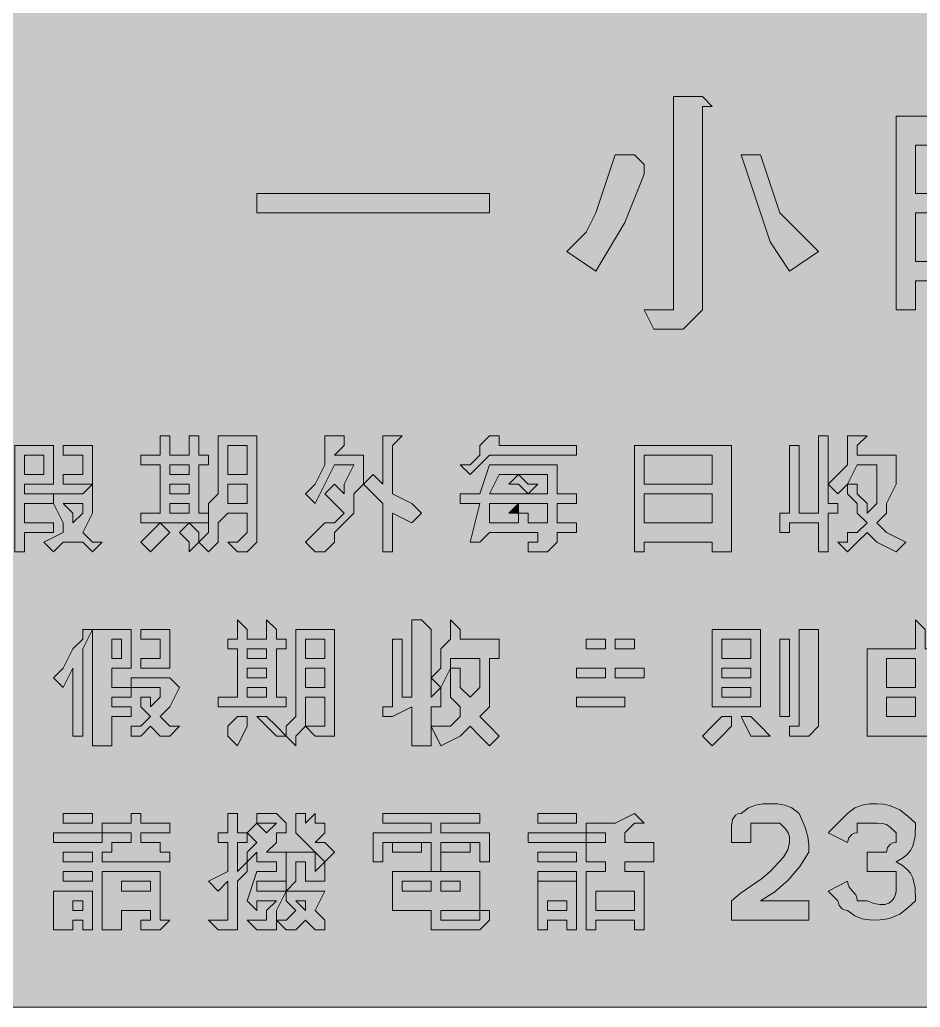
# Model space of a CAD drawing. Header units: metres. Extents: x 10 to 558, y 11 to 258.
# Drawn here: x 142.3 to 253.9, y 11 to 133.4 of the extents above; entities that cross this region are included whole.
import ezdxf

# ---------------------------------------------------------------- set-up
doc = ezdxf.new("R2010")
doc.units = ezdxf.units.M
doc.layers.add('FILL_FIREBRICK_C36B00', color=7, linetype='Continuous', true_color=0xc36b00)
doc.layers.add('FILL_WHITE_FFFFFF', color=7, linetype='Continuous', true_color=0xffffff)

msp = doc.modelspace()

# ---------------------------------------------------------------- hatches: boundary and pattern name
at = {"layer": 'FILL_FIREBRICK_C36B00', "true_color": 0xc36b00}
h = msp.add_hatch(color=7, dxfattribs=at)
h.dxf.hatch_style = 1
h.paths.add_polyline_path([(552.54, 258.22), (553.8, 258.09), (554.83, 257.73), (555.75, 257.04), (557.14, 255.43), (557.56, 254.72), (557.85, 254.04), (558.11, 252.65), (558.15, 251.04), (558.15, 18.24), (558.15, 14.64), (557.75, 14.59), (557.44, 14.43), (556.95, 13.89), (556.46, 13.12), (555.75, 12.24), (554.83, 11.55), (553.8, 11.19), (552.54, 11.06), (550.95, 11.04), (16.95, 11.04), (13.35, 11.04), (12.6, 11.64), (11.83, 12.05), (10.95, 12.24), (10.26, 13.85), (9.9, 15.24), (9.77, 16.63), (9.75, 18.24), (9.75, 251.04), (9.75, 254.64), (10.35, 255.39), (10.76, 256.16), (10.95, 257.04), (11.83, 257.23), (12.6, 257.64), (13.35, 258.24), (16.95, 258.24), (550.95, 258.24), (552.54, 258.22)])
at = {"layer": 'FILL_WHITE_FFFFFF', "true_color": 0xffffff}
h = msp.add_hatch(color=7, dxfattribs=at)
h.dxf.hatch_style = 1
h.paths.add_polyline_path([(226.95, 123.84), (228.15, 122.64), (226.95, 122.64), (226.95, 98.64), (226.95, 97.44), (225.75, 96.24), (224.55, 95.04), (223.35, 95.04), (220.95, 95.04), (219.75, 97.44), (222.15, 97.44), (223.35, 97.44), (223.35, 98.64), (223.35, 99.84), (223.35, 123.84), (225.75, 123.84), (226.95, 123.84)])
h = msp.add_hatch(color=7, dxfattribs=at)
h.dxf.hatch_style = 1
h.paths.add_polyline_path([(256.95, 98.64), (256.95, 101.04), (253.35, 101.04), (253.35, 97.44), (250.95, 97.44), (250.95, 98.64), (250.95, 121.44), (259.35, 121.44), (259.35, 98.64), (256.95, 98.64)])
h.paths.add_polyline_path([(253.35, 117.84), (253.35, 111.84), (256.95, 111.84), (256.95, 117.84), (253.35, 117.84)], flags=16)
h.paths.add_polyline_path([(256.95, 109.44), (253.35, 109.44), (253.35, 103.44), (256.95, 103.44), (256.95, 109.44)], flags=16)
h = msp.add_hatch(color=7, dxfattribs=at)
h.dxf.hatch_style = 1
h.paths.add_polyline_path([(212.55, 107.04), (213.75, 109.44), (214.95, 113.04), (216.15, 116.64), (218.55, 116.64), (219.75, 115.44), (219.75, 114.24), (217.35, 108.24), (213.75, 102.24), (210.15, 104.64), (212.55, 107.04)])
h = msp.add_hatch(color=7, dxfattribs=at)
h.dxf.hatch_style = 1
h.paths.add_polyline_path([(235.35, 105.84), (234.15, 109.44), (232.95, 113.04), (231.75, 116.64), (234.15, 116.64), (235.35, 113.04), (236.55, 109.44), (238.95, 107.04), (241.35, 104.64), (237.75, 102.24), (235.35, 105.84)])
h = msp.add_hatch(color=7, dxfattribs=at)
h.dxf.hatch_style = 1
h.paths.add_polyline_path([(200.55, 111.84), (200.55, 109.44), (171.75, 109.44), (171.75, 111.84), (200.55, 111.84)])
h = msp.add_hatch(color=7, dxfattribs=at)
h.dxf.hatch_style = 1
h.paths.add_polyline_path([(160.95, 80.64), (160.95, 79.44), (163.35, 79.44), (163.35, 81.84), (164.55, 81.84), (164.55, 80.64), (164.55, 79.44), (165.75, 79.44), (165.75, 78.24), (164.55, 78.24), (164.55, 72.24), (165.75, 72.24), (165.75, 71.04), (157.35, 71.04), (157.35, 72.24), (159.75, 72.24), (159.75, 78.24), (157.35, 78.24), (157.35, 79.44), (159.75, 79.44), (159.75, 81.84), (160.95, 81.84), (160.95, 80.64)])
h.paths.add_polyline_path([(160.95, 74.64), (163.35, 74.64), (163.35, 75.84), (160.95, 75.84), (160.95, 74.64)], flags=16)
h.paths.add_polyline_path([(160.95, 73.44), (160.95, 72.24), (163.35, 72.24), (163.35, 73.44), (160.95, 73.44)], flags=16)
h.paths.add_polyline_path([(163.35, 78.24), (160.95, 78.24), (160.95, 77.04), (163.35, 77.04), (163.35, 78.24)], flags=16)
h = msp.add_hatch(color=7, dxfattribs=at)
h.dxf.hatch_style = 1
h.paths.add_polyline_path([(171.75, 68.64), (170.55, 67.44), (169.35, 67.44), (168.15, 68.64), (169.35, 68.64), (170.55, 69.84), (170.55, 72.24), (168.15, 72.24), (166.95, 71.04), (166.95, 69.84), (166.95, 68.64), (165.75, 67.44), (164.55, 68.64), (165.75, 69.84), (165.75, 71.04), (165.75, 73.44), (166.95, 74.64), (166.95, 81.84), (171.75, 81.84), (171.75, 69.84), (171.75, 68.64)])
h.paths.add_polyline_path([(168.15, 75.84), (168.15, 73.44), (170.55, 73.44), (170.55, 75.84), (168.15, 75.84)], flags=16)
h.paths.add_polyline_path([(170.55, 80.64), (168.15, 80.64), (168.15, 77.04), (170.55, 77.04), (170.55, 80.64)], flags=16)
h = msp.add_hatch(color=7, dxfattribs=at)
h.dxf.hatch_style = 1
h.paths.add_polyline_path([(182.55, 81.84), (182.55, 80.64), (181.35, 79.44), (183.75, 79.44), (184.95, 79.44), (184.95, 78.24), (184.95, 75.84), (183.75, 74.64), (183.75, 72.24), (182.55, 71.04), (181.35, 69.84), (181.35, 68.64), (180.15, 67.44), (178.95, 67.44), (177.75, 68.64), (178.95, 69.84), (180.15, 71.04), (181.35, 71.04), (182.55, 72.24), (181.35, 73.44), (180.15, 74.64), (181.35, 75.84), (182.55, 74.64), (182.55, 75.84), (183.75, 78.24), (181.35, 78.24), (180.15, 75.84), (178.95, 73.44), (177.75, 74.64), (178.95, 75.84), (180.15, 78.24), (180.15, 79.44), (180.15, 81.84), (181.35, 81.84), (182.55, 81.84)])
h = msp.add_hatch(color=7, dxfattribs=at)
h.dxf.hatch_style = 1
h.paths.add_polyline_path([(189.75, 81.84), (188.55, 80.64), (188.55, 74.64), (190.95, 73.44), (192.15, 72.24), (190.95, 71.04), (188.55, 72.24), (188.55, 67.44), (187.35, 67.44), (187.35, 73.44), (186.15, 74.64), (184.95, 75.84), (186.15, 77.04), (187.35, 75.84), (187.35, 81.84), (188.55, 81.84), (189.75, 81.84)])
h = msp.add_hatch(color=7, dxfattribs=at)
h.dxf.hatch_style = 1
h.paths.add_polyline_path([(198.15, 78.24), (199.35, 79.44), (199.35, 80.64), (200.55, 81.84), (201.75, 81.84), (201.75, 80.64), (211.35, 80.64), (211.35, 79.44), (200.55, 79.44), (198.15, 77.04), (196.95, 78.24), (198.15, 78.24)])
h = msp.add_hatch(color=7, dxfattribs=at)
h.dxf.hatch_style = 1
h.paths.add_polyline_path([(241.35, 72.24), (241.35, 81.84), (242.55, 81.84), (242.55, 73.44), (243.75, 73.44), (243.75, 72.24), (242.55, 72.24), (242.55, 67.44), (241.35, 67.44), (241.35, 71.04), (237.75, 71.04), (237.75, 69.84), (236.55, 69.84), (236.55, 71.04), (236.55, 72.24), (237.75, 72.24), (237.75, 80.64), (238.95, 80.64), (238.95, 79.44), (238.95, 72.24), (241.35, 72.24)])
h = msp.add_hatch(color=7, dxfattribs=at)
h.dxf.hatch_style = 1
h.paths.add_polyline_path([(242.55, 75.84), (243.75, 77.04), (244.95, 78.24), (244.95, 79.44), (244.95, 81.84), (246.15, 81.84), (247.35, 81.84), (246.15, 80.64), (246.15, 79.44), (250.95, 79.44), (250.95, 78.24), (250.95, 75.84), (249.75, 73.44), (249.75, 72.24), (248.55, 71.04), (249.75, 69.84), (252.15, 68.64), (250.95, 67.44), (248.55, 68.64), (247.35, 69.84), (246.15, 68.64), (244.95, 67.44), (243.75, 68.64), (244.95, 68.64), (244.95, 69.84), (246.15, 69.84), (247.35, 71.04), (246.15, 72.24), (246.15, 73.44), (244.95, 74.64), (244.95, 75.84), (243.75, 74.64), (242.55, 75.84)])
h.paths.add_polyline_path([(246.15, 75.84), (246.15, 74.64), (247.35, 73.44), (247.35, 72.24), (248.55, 73.44), (248.55, 74.64), (248.55, 75.84), (248.55, 78.24), (246.15, 78.24), (244.95, 75.84), (246.15, 75.84)], flags=16)
h = msp.add_hatch(color=7, dxfattribs=at)
h.dxf.hatch_style = 1
h.paths.add_polyline_path([(146.55, 75.84), (142.95, 75.84), (142.95, 74.64), (146.55, 74.64), (146.55, 73.44), (142.95, 73.44), (142.95, 71.04), (146.55, 71.04), (146.55, 69.84), (142.95, 69.84), (142.95, 67.44), (141.75, 67.44), (141.75, 80.64), (146.55, 80.64), (146.55, 75.84)])
h.paths.add_polyline_path([(145.35, 79.44), (142.95, 79.44), (142.95, 77.04), (145.35, 77.04), (145.35, 79.44)], flags=16)
h = msp.add_hatch(color=7, dxfattribs=at)
h.dxf.hatch_style = 1
h.paths.add_polyline_path([(151.35, 80.64), (151.35, 75.84), (147.75, 75.84), (147.75, 77.04), (150.15, 77.04), (150.15, 79.44), (147.75, 79.44), (147.75, 80.64), (151.35, 80.64)])
h = msp.add_hatch(color=7, dxfattribs=at)
h.dxf.hatch_style = 1
h.paths.add_polyline_path([(230.55, 67.44), (228.15, 67.44), (228.15, 68.64), (219.75, 68.64), (219.75, 67.44), (218.55, 67.44), (218.55, 80.64), (230.55, 80.64), (230.55, 67.44)])
h.paths.add_polyline_path([(219.75, 74.64), (219.75, 71.04), (228.15, 71.04), (228.15, 74.64), (219.75, 74.64)], flags=16)
h.paths.add_polyline_path([(228.15, 79.44), (219.75, 79.44), (219.75, 75.84), (228.15, 75.84), (228.15, 79.44)], flags=16)
h = msp.add_hatch(color=7, dxfattribs=at)
h.dxf.hatch_style = 1
h.paths.add_polyline_path([(196.95, 74.64), (199.35, 74.64), (200.55, 78.24), (208.95, 78.24), (208.95, 74.64), (211.35, 74.64), (211.35, 73.44), (208.95, 73.44), (208.95, 71.04), (211.35, 71.04), (211.35, 69.84), (208.95, 69.84), (208.95, 68.64), (207.75, 67.44), (206.55, 67.44), (205.35, 67.44), (205.35, 68.64), (206.55, 68.64), (206.55, 69.84), (200.55, 69.84), (199.35, 68.64), (198.15, 68.64), (199.35, 73.44), (196.95, 73.44), (196.95, 74.64)])
h.paths.add_polyline_path([(201.75, 77.04), (200.55, 74.64), (205.35, 74.64), (207.75, 74.64), (207.75, 77.04), (204.15, 77.04), (201.75, 77.04)], flags=16)
h.paths.add_polyline_path([(205.35, 71.04), (207.75, 71.04), (207.75, 73.44), (204.15, 73.44), (200.55, 73.44), (200.55, 71.04), (204.15, 71.04), (204.15, 72.24), (205.35, 72.24), (205.35, 71.04)], flags=16)
h = msp.add_hatch(color=7, dxfattribs=at)
h.dxf.hatch_style = 1
h.paths.add_polyline_path([(202.95, 75.84), (204.15, 77.04), (205.35, 75.84), (206.55, 75.84), (205.35, 74.64), (204.15, 75.84), (202.95, 75.84)])
h = msp.add_hatch(color=7, dxfattribs=at)
h.dxf.hatch_style = 1
h.paths.add_polyline_path([(150.15, 74.64), (151.35, 75.84), (151.35, 74.64), (151.35, 72.24), (150.15, 69.84), (151.35, 68.64), (152.55, 68.64), (151.35, 67.44), (150.15, 68.64), (148.95, 68.64), (147.75, 68.64), (146.55, 67.44), (145.35, 68.64), (147.75, 69.84), (147.75, 71.04), (146.55, 73.44), (146.55, 74.64), (150.15, 74.64)])
h.paths.add_polyline_path([(148.95, 71.04), (150.15, 72.24), (150.15, 73.44), (147.75, 73.44), (148.95, 72.24), (148.95, 71.04)], flags=16)
h = msp.add_hatch(color=7, dxfattribs=at)
h.dxf.hatch_style = 1
h.paths.add_polyline_path([(202.95, 72.24), (204.15, 73.44), (204.15, 72.24), (202.95, 72.24)])
h = msp.add_hatch(color=7, dxfattribs=at)
h.dxf.hatch_style = 1
h.paths.add_polyline_path([(158.55, 69.84), (159.75, 71.04), (160.95, 69.84), (159.75, 68.64), (158.55, 67.44), (157.35, 68.64), (158.55, 69.84)])
h = msp.add_hatch(color=7, dxfattribs=at)
h.dxf.hatch_style = 1
h.paths.add_polyline_path([(164.55, 69.84), (164.55, 68.64), (163.35, 67.44), (163.35, 68.64), (162.15, 69.84), (163.35, 71.04), (164.55, 69.84)])
h = msp.add_hatch(color=7, dxfattribs=at)
h.dxf.hatch_style = 1
h.paths.add_polyline_path([(170.55, 56.64), (172.95, 56.64), (172.95, 59.04), (174.15, 57.84), (174.15, 56.64), (175.35, 56.64), (175.35, 55.44), (174.15, 55.44), (174.15, 49.44), (175.35, 49.44), (175.35, 48.24), (166.95, 48.24), (166.95, 49.44), (169.35, 49.44), (169.35, 55.44), (168.15, 55.44), (168.15, 56.64), (169.35, 56.64), (169.35, 59.04), (170.55, 57.84), (170.55, 56.64)])
h.paths.add_polyline_path([(170.55, 51.84), (172.95, 51.84), (172.95, 53.04), (170.55, 53.04), (170.55, 51.84)], flags=16)
h.paths.add_polyline_path([(170.55, 50.64), (170.55, 49.44), (172.95, 49.44), (172.95, 50.64), (170.55, 50.64)], flags=16)
h.paths.add_polyline_path([(172.95, 55.44), (170.55, 55.44), (170.55, 54.24), (172.95, 54.24), (172.95, 55.44)], flags=16)
h = msp.add_hatch(color=7, dxfattribs=at)
h.dxf.hatch_style = 1
h.paths.add_polyline_path([(188.55, 48.24), (188.55, 56.64), (189.75, 56.64), (189.75, 55.44), (189.75, 49.44), (190.95, 49.44), (190.95, 59.04), (192.15, 59.04), (193.35, 57.84), (193.35, 49.44), (194.55, 50.64), (194.55, 48.24), (193.35, 48.24), (193.35, 43.44), (190.95, 43.44), (190.95, 48.24), (188.55, 47.04), (187.35, 47.04), (187.35, 48.24), (188.55, 48.24)])
h = msp.add_hatch(color=7, dxfattribs=at)
h.dxf.hatch_style = 1
h.paths.add_polyline_path([(193.35, 51.84), (194.55, 53.04), (194.55, 55.44), (195.75, 56.64), (195.75, 59.04), (196.95, 57.84), (196.95, 56.64), (201.75, 56.64), (201.75, 54.24), (200.55, 54.24), (200.55, 53.04), (200.55, 50.64), (200.55, 48.24), (199.35, 47.04), (200.55, 45.84), (201.75, 44.64), (200.55, 43.44), (199.35, 44.64), (198.15, 45.84), (196.95, 44.64), (194.55, 43.44), (193.35, 45.84), (194.55, 45.84), (195.75, 45.84), (196.95, 47.04), (196.95, 48.24), (195.75, 49.44), (195.75, 50.64), (195.75, 53.04), (194.55, 50.64), (193.35, 51.84)])
h.paths.add_polyline_path([(196.95, 53.04), (196.95, 51.84), (196.95, 50.64), (198.15, 49.44), (199.35, 50.64), (199.35, 53.04), (199.35, 54.24), (195.75, 54.24), (195.75, 53.04), (196.95, 53.04)], flags=16)
h = msp.add_hatch(color=7, dxfattribs=at)
h.dxf.hatch_style = 1
h.paths.add_polyline_path([(260.55, 55.44), (260.55, 44.64), (258.15, 44.64), (249.75, 44.64), (247.35, 44.64), (247.35, 55.44), (253.35, 55.44), (253.35, 59.04), (254.55, 57.84), (254.55, 55.44), (260.55, 55.44)])
h.paths.add_polyline_path([(253.35, 50.64), (253.35, 54.24), (249.75, 54.24), (249.75, 50.64), (253.35, 50.64)], flags=16)
h.paths.add_polyline_path([(254.55, 50.64), (258.15, 50.64), (258.15, 54.24), (254.55, 54.24), (254.55, 50.64)], flags=16)
h.paths.add_polyline_path([(249.75, 49.44), (249.75, 47.04), (253.35, 47.04), (253.35, 49.44), (249.75, 49.44)], flags=16)
h.paths.add_polyline_path([(258.15, 49.44), (254.55, 49.44), (254.55, 47.04), (258.15, 47.04), (258.15, 49.44)], flags=16)
h = msp.add_hatch(color=7, dxfattribs=at)
h.dxf.hatch_style = 1
h.paths.add_polyline_path([(150.15, 55.44), (150.15, 44.64), (148.95, 44.64), (148.95, 53.04), (147.75, 50.64), (146.55, 51.84), (147.75, 53.04), (148.95, 55.44), (150.15, 56.64), (150.15, 57.84), (151.35, 57.84), (150.15, 55.44)])
h = msp.add_hatch(color=7, dxfattribs=at)
h.dxf.hatch_style = 1
h.paths.add_polyline_path([(156.15, 53.04), (153.75, 53.04), (153.75, 50.64), (156.15, 50.64), (156.15, 49.44), (153.75, 49.44), (153.75, 48.24), (156.15, 48.24), (156.15, 47.04), (153.75, 47.04), (153.75, 43.44), (151.35, 43.44), (151.35, 57.84), (156.15, 57.84), (156.15, 53.04)])
h.paths.add_polyline_path([(154.95, 56.64), (153.75, 56.64), (153.75, 54.24), (154.95, 54.24), (154.95, 56.64)], flags=16)
h = msp.add_hatch(color=7, dxfattribs=at)
h.dxf.hatch_style = 1
h.paths.add_polyline_path([(160.95, 57.84), (160.95, 53.04), (157.35, 53.04), (157.35, 54.24), (159.75, 54.24), (159.75, 56.64), (157.35, 56.64), (157.35, 57.84), (160.95, 57.84)])
h = msp.add_hatch(color=7, dxfattribs=at)
h.dxf.hatch_style = 1
h.paths.add_polyline_path([(175.35, 45.84), (176.55, 47.04), (176.55, 49.44), (176.55, 51.84), (176.55, 57.84), (181.35, 57.84), (181.35, 45.84), (181.35, 44.64), (180.15, 44.64), (178.95, 44.64), (177.75, 45.84), (176.55, 44.64), (176.55, 43.44), (175.35, 44.64), (175.35, 45.84)])
h.paths.add_polyline_path([(178.95, 45.84), (180.15, 45.84), (180.15, 49.44), (177.75, 49.44), (177.75, 48.24), (177.75, 45.84), (178.95, 45.84)], flags=16)
h.paths.add_polyline_path([(177.75, 53.04), (177.75, 50.64), (180.15, 50.64), (180.15, 53.04), (177.75, 53.04)], flags=16)
h.paths.add_polyline_path([(180.15, 56.64), (177.75, 56.64), (177.75, 54.24), (180.15, 54.24), (180.15, 56.64)], flags=16)
h = msp.add_hatch(color=7, dxfattribs=at)
h.dxf.hatch_style = 1
h.paths.add_polyline_path([(228.15, 57.84), (234.15, 57.84), (234.15, 48.24), (228.15, 48.24), (228.15, 57.84)])
h.paths.add_polyline_path([(229.35, 51.84), (232.95, 51.84), (232.95, 53.04), (229.35, 53.04), (229.35, 51.84)], flags=16)
h.paths.add_polyline_path([(229.35, 56.64), (229.35, 54.24), (232.95, 54.24), (232.95, 56.64), (229.35, 56.64)], flags=16)
h.paths.add_polyline_path([(232.95, 50.64), (229.35, 50.64), (229.35, 49.44), (232.95, 49.44), (232.95, 50.64)], flags=16)
h = msp.add_hatch(color=7, dxfattribs=at)
h.dxf.hatch_style = 1
h.paths.add_polyline_path([(240.15, 57.84), (241.35, 57.84), (241.35, 45.84), (240.15, 44.64), (238.95, 44.64), (237.75, 44.64), (237.75, 45.84), (238.95, 45.84), (238.95, 47.04), (238.95, 57.84), (240.15, 57.84)])
h = msp.add_hatch(color=7, dxfattribs=at)
h.dxf.hatch_style = 1
h.paths.add_polyline_path([(214.95, 56.64), (214.95, 55.44), (212.55, 55.44), (212.55, 56.64), (214.95, 56.64)])
h = msp.add_hatch(color=7, dxfattribs=at)
h.dxf.hatch_style = 1
h.paths.add_polyline_path([(218.55, 56.64), (218.55, 55.44), (216.15, 55.44), (216.15, 56.64), (218.55, 56.64)])
h = msp.add_hatch(color=7, dxfattribs=at)
h.dxf.hatch_style = 1
h.paths.add_polyline_path([(237.75, 56.64), (237.75, 47.04), (236.55, 47.04), (236.55, 56.64), (237.75, 56.64)])
h = msp.add_hatch(color=7, dxfattribs=at)
h.dxf.hatch_style = 1
h.paths.add_polyline_path([(211.35, 53.04), (214.95, 53.04), (214.95, 51.84), (211.35, 51.84), (211.35, 53.04)])
h = msp.add_hatch(color=7, dxfattribs=at)
h.dxf.hatch_style = 1
h.paths.add_polyline_path([(219.75, 53.04), (219.75, 51.84), (218.55, 51.84), (216.15, 51.84), (216.15, 53.04), (219.75, 53.04)])
h = msp.add_hatch(color=7, dxfattribs=at)
h.dxf.hatch_style = 1
h.paths.add_polyline_path([(160.95, 51.84), (162.15, 50.64), (160.95, 48.24), (159.75, 47.04), (160.95, 45.84), (162.15, 45.84), (160.95, 44.64), (159.75, 44.64), (158.55, 45.84), (157.35, 44.64), (156.15, 44.64), (156.15, 45.84), (157.35, 45.84), (158.55, 47.04), (157.35, 48.24), (157.35, 49.44), (158.55, 49.44), (158.55, 48.24), (159.75, 49.44), (159.75, 50.64), (156.15, 50.64), (156.15, 51.84), (160.95, 51.84)])
h = msp.add_hatch(color=7, dxfattribs=at)
h.dxf.hatch_style = 1
h.paths.add_polyline_path([(211.35, 49.44), (217.35, 49.44), (217.35, 48.24), (211.35, 48.24), (211.35, 49.44)])
h = msp.add_hatch(color=7, dxfattribs=at)
h.dxf.hatch_style = 1
h.paths.add_polyline_path([(168.15, 45.84), (169.35, 47.04), (170.55, 47.04), (170.55, 45.84), (169.35, 43.44), (168.15, 44.64), (168.15, 45.84)])
h = msp.add_hatch(color=7, dxfattribs=at)
h.dxf.hatch_style = 1
h.paths.add_polyline_path([(174.15, 45.84), (175.35, 44.64), (174.15, 44.64), (172.95, 45.84), (171.75, 47.04), (172.95, 47.04), (174.15, 45.84)])
h = msp.add_hatch(color=7, dxfattribs=at)
h.dxf.hatch_style = 1
h.paths.add_polyline_path([(228.15, 45.84), (229.35, 47.04), (230.55, 47.04), (230.55, 45.84), (229.35, 44.64), (228.15, 43.44), (226.95, 44.64), (228.15, 45.84)])
h = msp.add_hatch(color=7, dxfattribs=at)
h.dxf.hatch_style = 1
h.paths.add_polyline_path([(232.95, 44.64), (231.75, 47.04), (232.95, 47.04), (234.15, 45.84), (235.35, 44.64), (234.15, 44.64), (232.95, 44.64)])
h = msp.add_hatch(color=7, dxfattribs=at)
h.dxf.hatch_style = 1
h.paths.add_polyline_path([(230.55, 31.44), (230.55, 32.64), (230.57, 33.52), (230.7, 34.29), (231.06, 34.83), (231.35, 34.99), (231.75, 35.04), (232.65, 35.73), (233.55, 36.09), (234.45, 36.22), (235.35, 36.24), (236.25, 36.22), (237.15, 36.09), (238.05, 35.73), (238.95, 35.04), (239.64, 33.45), (240, 32.19), (240.13, 31.16), (240.15, 30.24), (239.04, 28.46), (237.6, 26.79), (235.93, 25.35), (234.15, 24.24), (240.15, 24.24), (240.15, 21.84), (230.55, 21.84), (230.55, 24.24), (231.64, 25.14), (232.95, 26.04), (234.26, 26.94), (235.35, 27.84), (237, 29.64), (237.54, 30.54), (237.75, 31.44), (237.73, 32.15), (237.6, 32.64), (237.24, 33.13), (236.55, 33.84), (235.35, 33.84), (232.95, 33.84), (232.95, 31.44), (230.55, 31.44)])
h = msp.add_hatch(color=7, dxfattribs=at)
h.dxf.hatch_style = 1
h.paths.add_polyline_path([(250.95, 27.84), (249.75, 27.84), (247.35, 27.84), (247.35, 30.24), (248.55, 30.24), (249.75, 30.24), (249.9, 30.84), (250.26, 31.25), (250.55, 31.39), (250.95, 31.44), (250.95, 32.64), (250.24, 33.33), (249.75, 33.69), (249.26, 33.82), (248.55, 33.84), (246.15, 33.84), (246.15, 32.64), (245.75, 32.59), (245.46, 32.45), (245.1, 32.04), (244.95, 31.44), (242.55, 32.64), (244.95, 35.04), (245.85, 35.73), (246.75, 36.09), (247.65, 36.22), (248.55, 36.24), (249.4, 36.19), (250.14, 36.03), (251.4, 35.49), (252.43, 34.72), (253.35, 33.84), (253.31, 32.25), (253.05, 30.99), (252.76, 30.45), (252.34, 29.96), (251.74, 29.49), (250.95, 29.04), (251.74, 28.59), (252.34, 28.12), (252.76, 27.63), (253.05, 27.09), (253.31, 25.83), (253.35, 24.24), (252.43, 23.36), (251.4, 22.59), (250.14, 22.05), (249.4, 21.89), (248.55, 21.84), (247.65, 21.86), (246.75, 21.99), (245.85, 22.35), (244.95, 23.04), (244.55, 23.09), (244.26, 23.23), (243.9, 23.64), (243.75, 24.24), (242.55, 25.44), (244.95, 26.64), (245, 26.24), (245.14, 25.93), (245.55, 25.44), (245.96, 24.95), (246.1, 24.64), (246.15, 24.24), (247.35, 24.24), (248.19, 23.9), (248.92, 23.75), (249.54, 23.78), (250.05, 23.94), (250.44, 24.22), (250.72, 24.58), (250.89, 24.99), (250.95, 25.44), (250.95, 27.84)])
h = msp.add_hatch(color=7, dxfattribs=at)
h.dxf.hatch_style = 1
h.paths.add_polyline_path([(151.35, 35.04), (151.35, 33.84), (147.75, 33.84), (147.75, 35.04), (151.35, 35.04)])
h = msp.add_hatch(color=7, dxfattribs=at)
h.dxf.hatch_style = 1
h.paths.add_polyline_path([(156.15, 31.44), (156.15, 32.64), (152.55, 32.64), (152.55, 33.84), (156.15, 33.84), (156.15, 35.04), (157.35, 35.04), (157.35, 33.84), (160.95, 33.84), (160.95, 32.64), (157.35, 32.64), (157.35, 31.44), (159.75, 31.44), (159.75, 30.24), (160.95, 30.24), (160.95, 29.04), (152.55, 29.04), (152.55, 30.24), (153.75, 30.24), (153.75, 31.44), (156.15, 31.44)])
h = msp.add_hatch(color=7, dxfattribs=at)
h.dxf.hatch_style = 1
h.paths.add_polyline_path([(169.35, 35.04), (169.35, 33.84), (169.35, 32.64), (170.55, 32.64), (170.55, 31.44), (169.35, 31.44), (169.35, 27.84), (170.55, 29.04), (170.55, 27.84), (169.35, 26.64), (169.35, 21.84), (169.35, 20.64), (168.15, 20.64), (166.95, 20.64), (165.75, 21.84), (166.95, 21.84), (168.15, 21.84), (168.15, 23.04), (168.15, 26.64), (166.95, 25.44), (165.75, 26.64), (168.15, 27.84), (168.15, 31.44), (166.95, 31.44), (166.95, 32.64), (168.15, 32.64), (168.15, 35.04), (169.35, 35.04)])
h = msp.add_hatch(color=7, dxfattribs=at)
h.dxf.hatch_style = 1
h.paths.add_polyline_path([(174.15, 35.04), (175.35, 33.84), (175.35, 32.64), (174.15, 32.64), (174.15, 31.44), (172.95, 30.24), (175.35, 30.24), (175.35, 26.64), (171.75, 26.64), (171.75, 25.44), (175.35, 25.44), (174.15, 23.04), (174.15, 21.84), (174.15, 20.64), (172.95, 20.64), (171.75, 20.64), (170.55, 21.84), (172.95, 21.84), (172.95, 23.04), (174.15, 24.24), (171.75, 24.24), (171.75, 23.04), (170.55, 24.24), (171.75, 27.84), (174.15, 27.84), (174.15, 29.04), (171.75, 29.04), (171.75, 30.24), (170.55, 29.04), (170.55, 30.24), (171.75, 31.44), (170.55, 32.64), (171.75, 33.84), (171.75, 35.04), (174.15, 35.04)])
h.paths.add_polyline_path([(172.95, 32.64), (174.15, 33.84), (171.75, 33.84), (172.95, 32.64)], flags=16)
h = msp.add_hatch(color=7, dxfattribs=at)
h.dxf.hatch_style = 1
h.paths.add_polyline_path([(181.35, 30.24), (180.15, 29.04), (178.95, 30.24), (177.75, 31.44), (176.55, 32.64), (176.55, 35.04), (177.75, 35.04), (177.75, 33.84), (178.95, 35.04), (178.95, 33.84), (180.15, 33.84), (180.15, 32.64), (178.95, 31.44), (180.15, 31.44), (181.35, 30.24)])
h = msp.add_hatch(color=7, dxfattribs=at)
h.dxf.hatch_style = 1
h.paths.add_polyline_path([(199.35, 35.04), (199.35, 33.84), (194.55, 33.84), (194.55, 32.64), (200.55, 32.64), (200.55, 29.04), (199.35, 29.04), (199.35, 31.44), (194.55, 31.44), (194.55, 27.84), (193.35, 27.84), (193.35, 31.44), (187.35, 31.44), (187.35, 29.04), (186.15, 29.04), (186.15, 32.64), (193.35, 32.64), (193.35, 33.84), (187.35, 33.84), (187.35, 35.04), (199.35, 35.04)])
h = msp.add_hatch(color=7, dxfattribs=at)
h.dxf.hatch_style = 1
h.paths.add_polyline_path([(211.35, 35.04), (211.35, 33.84), (206.55, 33.84), (206.55, 35.04), (211.35, 35.04)])
h = msp.add_hatch(color=7, dxfattribs=at)
h.dxf.hatch_style = 1
h.paths.add_polyline_path([(218.55, 35.04), (219.75, 33.84), (218.55, 33.84), (217.35, 32.64), (217.35, 31.44), (220.95, 31.44), (220.95, 29.04), (217.35, 29.04), (217.35, 27.84), (219.75, 27.84), (219.75, 20.64), (218.55, 20.64), (218.55, 21.84), (213.75, 21.84), (213.75, 20.64), (212.55, 20.64), (212.55, 27.84), (214.95, 27.84), (214.95, 29.04), (212.55, 29.04), (212.55, 31.44), (214.95, 31.44), (214.95, 32.64), (212.55, 32.64), (212.55, 33.84), (216.15, 33.84), (218.55, 35.04)])
h.paths.add_polyline_path([(218.55, 25.44), (213.75, 25.44), (213.75, 23.04), (218.55, 23.04), (218.55, 25.44)], flags=16)
h = msp.add_hatch(color=7, dxfattribs=at)
h.dxf.hatch_style = 1
h.paths.add_polyline_path([(152.55, 32.64), (152.55, 31.44), (146.55, 31.44), (146.55, 32.64), (152.55, 32.64)])
h = msp.add_hatch(color=7, dxfattribs=at)
h.dxf.hatch_style = 1
h.paths.add_polyline_path([(212.55, 32.64), (212.55, 31.44), (205.35, 31.44), (205.35, 32.64), (212.55, 32.64)])
h = msp.add_hatch(color=7, dxfattribs=at)
h.dxf.hatch_style = 1
h.paths.add_polyline_path([(192.15, 31.44), (192.15, 30.24), (188.55, 30.24), (188.55, 31.44), (192.15, 31.44)])
h = msp.add_hatch(color=7, dxfattribs=at)
h.dxf.hatch_style = 1
h.paths.add_polyline_path([(198.15, 31.44), (198.15, 30.24), (194.55, 30.24), (194.55, 31.44), (198.15, 31.44)])
h = msp.add_hatch(color=7, dxfattribs=at)
h.dxf.hatch_style = 1
h.paths.add_polyline_path([(151.35, 30.24), (151.35, 29.04), (147.75, 29.04), (147.75, 30.24), (151.35, 30.24)])
h = msp.add_hatch(color=7, dxfattribs=at)
h.dxf.hatch_style = 1
h.paths.add_polyline_path([(178.95, 27.84), (180.15, 29.04), (180.15, 27.84), (180.15, 26.64), (178.95, 26.64), (177.75, 26.64), (177.75, 29.04), (176.55, 29.04), (176.55, 27.84), (176.55, 26.64), (175.35, 25.44), (175.35, 26.64), (175.35, 27.84), (175.35, 29.04), (175.35, 30.24), (178.95, 30.24), (178.95, 27.84)])
h = msp.add_hatch(color=7, dxfattribs=at)
h.dxf.hatch_style = 1
h.paths.add_polyline_path([(211.35, 30.24), (211.35, 29.04), (206.55, 29.04), (206.55, 30.24), (211.35, 30.24)])
h = msp.add_hatch(color=7, dxfattribs=at)
h.dxf.hatch_style = 1
h.paths.add_polyline_path([(151.35, 27.84), (151.35, 26.64), (147.75, 26.64), (147.75, 27.84), (151.35, 27.84)])
h = msp.add_hatch(color=7, dxfattribs=at)
h.dxf.hatch_style = 1
h.paths.add_polyline_path([(159.75, 27.84), (159.75, 21.84), (160.95, 21.84), (159.75, 20.64), (158.55, 20.64), (157.35, 20.64), (157.35, 21.84), (158.55, 21.84), (158.55, 23.04), (154.95, 23.04), (154.95, 20.64), (152.55, 20.64), (152.55, 27.84), (159.75, 27.84)])
h.paths.add_polyline_path([(158.55, 26.64), (154.95, 26.64), (154.95, 25.44), (158.55, 25.44), (158.55, 26.64)], flags=16)
h = msp.add_hatch(color=7, dxfattribs=at)
h.dxf.hatch_style = 1
h.paths.add_polyline_path([(194.55, 20.64), (193.35, 20.64), (193.35, 21.84), (193.35, 23.04), (188.55, 23.04), (188.55, 27.84), (199.35, 27.84), (199.35, 23.04), (200.55, 23.04), (200.55, 21.84), (199.35, 20.64), (194.55, 20.64)])
h.paths.add_polyline_path([(194.55, 23.04), (194.55, 21.84), (198.15, 21.84), (199.35, 21.84), (199.35, 23.04), (194.55, 23.04)], flags=16)
h.paths.add_polyline_path([(194.55, 26.64), (194.55, 25.44), (196.95, 25.44), (196.95, 26.64), (194.55, 26.64)], flags=16)
h.paths.add_polyline_path([(193.35, 26.64), (189.75, 26.64), (189.75, 25.44), (193.35, 25.44), (193.35, 26.64)], flags=16)
h = msp.add_hatch(color=7, dxfattribs=at)
h.dxf.hatch_style = 1
h.paths.add_polyline_path([(211.35, 27.84), (211.35, 26.64), (206.55, 26.64), (206.55, 27.84), (211.35, 27.84)])
h = msp.add_hatch(color=7, dxfattribs=at)
h.dxf.hatch_style = 1
h.paths.add_polyline_path([(211.35, 26.64), (211.35, 20.64), (210.15, 20.64), (210.15, 21.84), (207.75, 21.84), (207.75, 20.64), (206.55, 20.64), (206.55, 26.64), (211.35, 26.64)])
h.paths.add_polyline_path([(210.15, 24.24), (207.75, 24.24), (207.75, 23.04), (210.15, 23.04), (210.15, 24.24)], flags=16)
h = msp.add_hatch(color=7, dxfattribs=at)
h.dxf.hatch_style = 1
h.paths.add_polyline_path([(151.35, 25.44), (151.35, 20.64), (150.15, 20.64), (150.15, 21.84), (148.95, 21.84), (148.95, 20.64), (146.55, 20.64), (146.55, 25.44), (151.35, 25.44)])
h.paths.add_polyline_path([(150.15, 24.24), (148.95, 24.24), (148.95, 23.04), (150.15, 23.04), (150.15, 24.24)], flags=16)
h = msp.add_hatch(color=7, dxfattribs=at)
h.dxf.hatch_style = 1
h.paths.add_polyline_path([(178.95, 25.44), (180.15, 25.44), (178.95, 23.04), (180.15, 21.84), (180.15, 20.64), (178.95, 20.64), (177.75, 21.84), (176.55, 20.64), (175.35, 20.64), (174.15, 21.84), (175.35, 21.84), (176.55, 23.04), (175.35, 24.24), (175.35, 25.44), (178.95, 25.44)])
h.paths.add_polyline_path([(177.75, 23.04), (177.75, 24.24), (176.55, 24.24), (177.75, 23.04)], flags=16)

# ---------------------------------------------------------------- linework, layer by layer
at = {"layer": 'FILL_FIREBRICK_C36B00', "lineweight": 0, "true_color": 0xc36b00}
msp.add_lwpolyline([(550.95, 11.04), (16.95, 11.04), (13.35, 11.04), (12.6, 11.64), (11.83, 12.05), (10.95, 12.24), (10.26, 13.85), (9.9, 15.24), (9.77, 16.63), (9.75, 18.24), (9.75, 251.04), (9.75, 254.64), (10.35, 255.39), (10.76, 256.16), (10.95, 257.04), (11.83, 257.23), (12.6, 257.64), (13.35, 258.24), (16.95, 258.24), (550.95, 258.24)], dxfattribs=at)
at = {"layer": 'FILL_WHITE_FFFFFF', "lineweight": 0, "true_color": 0xffffff}
for points in [[(226.95, 123.84), (228.15, 122.64), (226.95, 122.64), (226.95, 98.64), (226.95, 97.44), (225.75, 96.24), (224.55, 95.04), (223.35, 95.04), (220.95, 95.04), (219.75, 97.44), (222.15, 97.44), (223.35, 97.44), (223.35, 98.64), (223.35, 99.84), (223.35, 123.84), (225.75, 123.84)], [(256.95, 98.64), (256.95, 101.04), (253.35, 101.04), (253.35, 97.44), (250.95, 97.44), (250.95, 98.64), (250.95, 121.44), (259.35, 121.44), (259.35, 98.64)], [(253.35, 117.84), (253.35, 111.84), (256.95, 111.84), (256.95, 117.84)], [(212.55, 107.04), (213.75, 109.44), (214.95, 113.04), (216.15, 116.64), (218.55, 116.64), (219.75, 115.44), (219.75, 114.24), (217.35, 108.24), (213.75, 102.24), (210.15, 104.64)], [(235.35, 105.84), (234.15, 109.44), (232.95, 113.04), (231.75, 116.64), (234.15, 116.64), (235.35, 113.04), (236.55, 109.44), (238.95, 107.04), (241.35, 104.64), (237.75, 102.24)], [(200.55, 111.84), (200.55, 109.44), (171.75, 109.44), (171.75, 111.84)], [(256.95, 109.44), (253.35, 109.44), (253.35, 103.44), (256.95, 103.44)], [(160.95, 80.64), (160.95, 79.44), (163.35, 79.44), (163.35, 81.84), (164.55, 81.84), (164.55, 80.64), (164.55, 79.44), (165.75, 79.44), (165.75, 78.24), (164.55, 78.24), (164.55, 72.24), (165.75, 72.24), (165.75, 71.04), (157.35, 71.04), (157.35, 72.24), (159.75, 72.24), (159.75, 78.24), (157.35, 78.24), (157.35, 79.44), (159.75, 79.44), (159.75, 81.84), (160.95, 81.84)], [(171.75, 68.64), (170.55, 67.44), (169.35, 67.44), (168.15, 68.64), (169.35, 68.64), (170.55, 69.84), (170.55, 72.24), (168.15, 72.24), (166.95, 71.04), (166.95, 69.84), (166.95, 68.64), (165.75, 67.44), (164.55, 68.64), (165.75, 69.84), (165.75, 71.04), (165.75, 73.44), (166.95, 74.64), (166.95, 81.84), (171.75, 81.84), (171.75, 69.84)], [(182.55, 81.84), (182.55, 80.64), (181.35, 79.44), (183.75, 79.44), (184.95, 79.44), (184.95, 78.24), (184.95, 75.84), (183.75, 74.64), (183.75, 72.24), (182.55, 71.04), (181.35, 69.84), (181.35, 68.64), (180.15, 67.44), (178.95, 67.44), (177.75, 68.64), (178.95, 69.84), (180.15, 71.04), (181.35, 71.04), (182.55, 72.24), (181.35, 73.44), (180.15, 74.64), (181.35, 75.84), (182.55, 74.64), (182.55, 75.84), (183.75, 78.24), (181.35, 78.24), (180.15, 75.84), (178.95, 73.44), (177.75, 74.64), (178.95, 75.84), (180.15, 78.24), (180.15, 79.44), (180.15, 81.84), (181.35, 81.84)], [(189.75, 81.84), (188.55, 80.64), (188.55, 74.64), (190.95, 73.44), (192.15, 72.24), (190.95, 71.04), (188.55, 72.24), (188.55, 67.44), (187.35, 67.44), (187.35, 73.44), (186.15, 74.64), (184.95, 75.84), (186.15, 77.04), (187.35, 75.84), (187.35, 81.84), (188.55, 81.84)], [(198.15, 78.24), (199.35, 79.44), (199.35, 80.64), (200.55, 81.84), (201.75, 81.84), (201.75, 80.64), (211.35, 80.64), (211.35, 79.44), (200.55, 79.44), (198.15, 77.04), (196.95, 78.24)], [(241.35, 72.24), (241.35, 81.84), (242.55, 81.84), (242.55, 73.44), (243.75, 73.44), (243.75, 72.24), (242.55, 72.24), (242.55, 67.44), (241.35, 67.44), (241.35, 71.04), (237.75, 71.04), (237.75, 69.84), (236.55, 69.84), (236.55, 71.04), (236.55, 72.24), (237.75, 72.24), (237.75, 80.64), (238.95, 80.64), (238.95, 79.44), (238.95, 72.24)], [(242.55, 75.84), (243.75, 77.04), (244.95, 78.24), (244.95, 79.44), (244.95, 81.84), (246.15, 81.84), (247.35, 81.84), (246.15, 80.64), (246.15, 79.44), (250.95, 79.44), (250.95, 78.24), (250.95, 75.84), (249.75, 73.44), (249.75, 72.24), (248.55, 71.04), (249.75, 69.84), (252.15, 68.64), (250.95, 67.44), (248.55, 68.64), (247.35, 69.84), (246.15, 68.64), (244.95, 67.44), (243.75, 68.64), (244.95, 68.64), (244.95, 69.84), (246.15, 69.84), (247.35, 71.04), (246.15, 72.24), (246.15, 73.44), (244.95, 74.64), (244.95, 75.84), (243.75, 74.64)], [(146.55, 75.84), (142.95, 75.84), (142.95, 74.64), (146.55, 74.64), (146.55, 73.44), (142.95, 73.44), (142.95, 71.04), (146.55, 71.04), (146.55, 69.84), (142.95, 69.84), (142.95, 67.44), (141.75, 67.44), (141.75, 80.64), (146.55, 80.64)], [(151.35, 80.64), (151.35, 75.84), (147.75, 75.84), (147.75, 77.04), (150.15, 77.04), (150.15, 79.44), (147.75, 79.44), (147.75, 80.64)], [(170.55, 80.64), (168.15, 80.64), (168.15, 77.04), (170.55, 77.04)], [(230.55, 67.44), (228.15, 67.44), (228.15, 68.64), (219.75, 68.64), (219.75, 67.44), (218.55, 67.44), (218.55, 80.64), (230.55, 80.64)], [(145.35, 79.44), (142.95, 79.44), (142.95, 77.04), (145.35, 77.04)], [(228.15, 79.44), (219.75, 79.44), (219.75, 75.84), (228.15, 75.84)], [(163.35, 78.24), (160.95, 78.24), (160.95, 77.04), (163.35, 77.04)], [(196.95, 74.64), (199.35, 74.64), (200.55, 78.24), (208.95, 78.24), (208.95, 74.64), (211.35, 74.64), (211.35, 73.44), (208.95, 73.44), (208.95, 71.04), (211.35, 71.04), (211.35, 69.84), (208.95, 69.84), (208.95, 68.64), (207.75, 67.44), (206.55, 67.44), (205.35, 67.44), (205.35, 68.64), (206.55, 68.64), (206.55, 69.84), (200.55, 69.84), (199.35, 68.64), (198.15, 68.64), (199.35, 73.44), (196.95, 73.44)], [(246.15, 75.84), (246.15, 74.64), (247.35, 73.44), (247.35, 72.24), (248.55, 73.44), (248.55, 74.64), (248.55, 75.84), (248.55, 78.24), (246.15, 78.24), (244.95, 75.84)], [(201.75, 77.04), (200.55, 74.64), (205.35, 74.64), (207.75, 74.64), (207.75, 77.04), (204.15, 77.04)], [(202.95, 75.84), (204.15, 77.04), (205.35, 75.84), (206.55, 75.84), (205.35, 74.64), (204.15, 75.84)], [(150.15, 74.64), (151.35, 75.84), (151.35, 74.64), (151.35, 72.24), (150.15, 69.84), (151.35, 68.64), (152.55, 68.64), (151.35, 67.44), (150.15, 68.64), (148.95, 68.64), (147.75, 68.64), (146.55, 67.44), (145.35, 68.64), (147.75, 69.84), (147.75, 71.04), (146.55, 73.44), (146.55, 74.64)], [(160.95, 74.64), (163.35, 74.64), (163.35, 75.84), (160.95, 75.84)], [(168.15, 75.84), (168.15, 73.44), (170.55, 73.44), (170.55, 75.84)], [(219.75, 74.64), (219.75, 71.04), (228.15, 71.04), (228.15, 74.64)], [(148.95, 71.04), (150.15, 72.24), (150.15, 73.44), (147.75, 73.44), (148.95, 72.24)], [(160.95, 73.44), (160.95, 72.24), (163.35, 72.24), (163.35, 73.44)], [(205.35, 71.04), (207.75, 71.04), (207.75, 73.44), (204.15, 73.44), (200.55, 73.44), (200.55, 71.04), (204.15, 71.04), (204.15, 72.24), (205.35, 72.24)], [(202.95, 72.24), (204.15, 73.44), (204.15, 72.24)], [(158.55, 69.84), (159.75, 71.04), (160.95, 69.84), (159.75, 68.64), (158.55, 67.44), (157.35, 68.64)], [(164.55, 69.84), (164.55, 68.64), (163.35, 67.44), (163.35, 68.64), (162.15, 69.84), (163.35, 71.04)], [(170.55, 56.64), (172.95, 56.64), (172.95, 59.04), (174.15, 57.84), (174.15, 56.64), (175.35, 56.64), (175.35, 55.44), (174.15, 55.44), (174.15, 49.44), (175.35, 49.44), (175.35, 48.24), (166.95, 48.24), (166.95, 49.44), (169.35, 49.44), (169.35, 55.44), (168.15, 55.44), (168.15, 56.64), (169.35, 56.64), (169.35, 59.04), (170.55, 57.84)], [(188.55, 48.24), (188.55, 56.64), (189.75, 56.64), (189.75, 55.44), (189.75, 49.44), (190.95, 49.44), (190.95, 59.04), (192.15, 59.04), (193.35, 57.84), (193.35, 49.44), (194.55, 50.64), (194.55, 48.24), (193.35, 48.24), (193.35, 43.44), (190.95, 43.44), (190.95, 48.24), (188.55, 47.04), (187.35, 47.04), (187.35, 48.24)], [(193.35, 51.84), (194.55, 53.04), (194.55, 55.44), (195.75, 56.64), (195.75, 59.04), (196.95, 57.84), (196.95, 56.64), (201.75, 56.64), (201.75, 54.24), (200.55, 54.24), (200.55, 53.04), (200.55, 50.64), (200.55, 48.24), (199.35, 47.04), (200.55, 45.84), (201.75, 44.64), (200.55, 43.44), (199.35, 44.64), (198.15, 45.84), (196.95, 44.64), (194.55, 43.44), (193.35, 45.84), (194.55, 45.84), (195.75, 45.84), (196.95, 47.04), (196.95, 48.24), (195.75, 49.44), (195.75, 50.64), (195.75, 53.04), (194.55, 50.64)], [(260.55, 55.44), (260.55, 44.64), (258.15, 44.64), (249.75, 44.64), (247.35, 44.64), (247.35, 55.44), (253.35, 55.44), (253.35, 59.04), (254.55, 57.84), (254.55, 55.44)], [(150.15, 55.44), (150.15, 44.64), (148.95, 44.64), (148.95, 53.04), (147.75, 50.64), (146.55, 51.84), (147.75, 53.04), (148.95, 55.44), (150.15, 56.64), (150.15, 57.84), (151.35, 57.84)], [(156.15, 53.04), (153.75, 53.04), (153.75, 50.64), (156.15, 50.64), (156.15, 49.44), (153.75, 49.44), (153.75, 48.24), (156.15, 48.24), (156.15, 47.04), (153.75, 47.04), (153.75, 43.44), (151.35, 43.44), (151.35, 57.84), (156.15, 57.84)], [(160.95, 57.84), (160.95, 53.04), (157.35, 53.04), (157.35, 54.24), (159.75, 54.24), (159.75, 56.64), (157.35, 56.64), (157.35, 57.84)], [(175.35, 45.84), (176.55, 47.04), (176.55, 49.44), (176.55, 51.84), (176.55, 57.84), (181.35, 57.84), (181.35, 45.84), (181.35, 44.64), (180.15, 44.64), (178.95, 44.64), (177.75, 45.84), (176.55, 44.64), (176.55, 43.44), (175.35, 44.64)], [(228.15, 57.84), (234.15, 57.84), (234.15, 48.24), (228.15, 48.24)], [(240.15, 57.84), (241.35, 57.84), (241.35, 45.84), (240.15, 44.64), (238.95, 44.64), (237.75, 44.64), (237.75, 45.84), (238.95, 45.84), (238.95, 47.04), (238.95, 57.84)], [(154.95, 56.64), (153.75, 56.64), (153.75, 54.24), (154.95, 54.24)], [(180.15, 56.64), (177.75, 56.64), (177.75, 54.24), (180.15, 54.24)], [(214.95, 56.64), (214.95, 55.44), (212.55, 55.44), (212.55, 56.64)], [(218.55, 56.64), (218.55, 55.44), (216.15, 55.44), (216.15, 56.64)], [(229.35, 56.64), (229.35, 54.24), (232.95, 54.24), (232.95, 56.64)], [(237.75, 56.64), (237.75, 47.04), (236.55, 47.04), (236.55, 56.64)], [(172.95, 55.44), (170.55, 55.44), (170.55, 54.24), (172.95, 54.24)], [(196.95, 53.04), (196.95, 51.84), (196.95, 50.64), (198.15, 49.44), (199.35, 50.64), (199.35, 53.04), (199.35, 54.24), (195.75, 54.24), (195.75, 53.04)], [(253.35, 50.64), (253.35, 54.24), (249.75, 54.24), (249.75, 50.64)], [(170.55, 51.84), (172.95, 51.84), (172.95, 53.04), (170.55, 53.04)], [(177.75, 53.04), (177.75, 50.64), (180.15, 50.64), (180.15, 53.04)], [(211.35, 53.04), (214.95, 53.04), (214.95, 51.84), (211.35, 51.84)], [(219.75, 53.04), (219.75, 51.84), (218.55, 51.84), (216.15, 51.84), (216.15, 53.04)], [(229.35, 51.84), (232.95, 51.84), (232.95, 53.04), (229.35, 53.04)], [(160.95, 51.84), (162.15, 50.64), (160.95, 48.24), (159.75, 47.04), (160.95, 45.84), (162.15, 45.84), (160.95, 44.64), (159.75, 44.64), (158.55, 45.84), (157.35, 44.64), (156.15, 44.64), (156.15, 45.84), (157.35, 45.84), (158.55, 47.04), (157.35, 48.24), (157.35, 49.44), (158.55, 49.44), (158.55, 48.24), (159.75, 49.44), (159.75, 50.64), (156.15, 50.64), (156.15, 51.84)], [(170.55, 50.64), (170.55, 49.44), (172.95, 49.44), (172.95, 50.64)], [(232.95, 50.64), (229.35, 50.64), (229.35, 49.44), (232.95, 49.44)], [(178.95, 45.84), (180.15, 45.84), (180.15, 49.44), (177.75, 49.44), (177.75, 48.24), (177.75, 45.84)], [(211.35, 49.44), (217.35, 49.44), (217.35, 48.24), (211.35, 48.24)], [(249.75, 49.44), (249.75, 47.04), (253.35, 47.04), (253.35, 49.44)], [(168.15, 45.84), (169.35, 47.04), (170.55, 47.04), (170.55, 45.84), (169.35, 43.44), (168.15, 44.64)], [(174.15, 45.84), (175.35, 44.64), (174.15, 44.64), (172.95, 45.84), (171.75, 47.04), (172.95, 47.04)], [(228.15, 45.84), (229.35, 47.04), (230.55, 47.04), (230.55, 45.84), (229.35, 44.64), (228.15, 43.44), (226.95, 44.64)], [(232.95, 44.64), (231.75, 47.04), (232.95, 47.04), (234.15, 45.84), (235.35, 44.64), (234.15, 44.64)], [(230.55, 31.44), (230.55, 32.64), (230.57, 33.52), (230.7, 34.29), (231.06, 34.83), (231.35, 34.99), (231.75, 35.04), (232.65, 35.73), (233.55, 36.09), (234.45, 36.22), (235.35, 36.24), (236.25, 36.22), (237.15, 36.09), (238.05, 35.73), (238.95, 35.04), (239.64, 33.45), (240, 32.19), (240.13, 31.16), (240.15, 30.24), (239.04, 28.46), (237.6, 26.79), (235.93, 25.35), (234.15, 24.24), (240.15, 24.24), (240.15, 21.84), (230.55, 21.84), (230.55, 24.24), (231.64, 25.14), (232.95, 26.04), (234.26, 26.94), (235.35, 27.84), (237, 29.64), (237.54, 30.54), (237.75, 31.44), (237.73, 32.15), (237.6, 32.64), (237.24, 33.13), (236.55, 33.84), (235.35, 33.84), (232.95, 33.84), (232.95, 31.44)], [(250.95, 27.84), (249.75, 27.84), (247.35, 27.84), (247.35, 30.24), (248.55, 30.24), (249.75, 30.24), (249.9, 30.84), (250.26, 31.25), (250.55, 31.39), (250.95, 31.44), (250.95, 32.64), (250.24, 33.33), (249.75, 33.69), (249.26, 33.82), (248.55, 33.84), (246.15, 33.84), (246.15, 32.64), (245.75, 32.59), (245.46, 32.45), (245.1, 32.04), (244.95, 31.44), (242.55, 32.64), (244.95, 35.04), (245.85, 35.73), (246.75, 36.09), (247.65, 36.22), (248.55, 36.24), (249.4, 36.19), (250.14, 36.03), (251.4, 35.49), (252.43, 34.72), (253.35, 33.84), (253.31, 32.25), (253.05, 30.99), (252.76, 30.45), (252.34, 29.96), (251.74, 29.49), (250.95, 29.04), (251.74, 28.59), (252.34, 28.12), (252.76, 27.63), (253.05, 27.09), (253.31, 25.83), (253.35, 24.24), (252.43, 23.36), (251.4, 22.59), (250.14, 22.05), (249.4, 21.89), (248.55, 21.84), (247.65, 21.86), (246.75, 21.99), (245.85, 22.35), (244.95, 23.04), (244.55, 23.09), (244.26, 23.23), (243.9, 23.64), (243.75, 24.24), (242.55, 25.44), (244.95, 26.64), (245, 26.24), (245.14, 25.93), (245.55, 25.44), (245.96, 24.95), (246.1, 24.64), (246.15, 24.24), (247.35, 24.24), (248.19, 23.9), (248.92, 23.75), (249.54, 23.78), (250.05, 23.94), (250.44, 24.22), (250.72, 24.58), (250.89, 24.99), (250.95, 25.44)], [(151.35, 35.04), (151.35, 33.84), (147.75, 33.84), (147.75, 35.04)], [(156.15, 31.44), (156.15, 32.64), (152.55, 32.64), (152.55, 33.84), (156.15, 33.84), (156.15, 35.04), (157.35, 35.04), (157.35, 33.84), (160.95, 33.84), (160.95, 32.64), (157.35, 32.64), (157.35, 31.44), (159.75, 31.44), (159.75, 30.24), (160.95, 30.24), (160.95, 29.04), (152.55, 29.04), (152.55, 30.24), (153.75, 30.24), (153.75, 31.44)], [(169.35, 35.04), (169.35, 33.84), (169.35, 32.64), (170.55, 32.64), (170.55, 31.44), (169.35, 31.44), (169.35, 27.84), (170.55, 29.04), (170.55, 27.84), (169.35, 26.64), (169.35, 21.84), (169.35, 20.64), (168.15, 20.64), (166.95, 20.64), (165.75, 21.84), (166.95, 21.84), (168.15, 21.84), (168.15, 23.04), (168.15, 26.64), (166.95, 25.44), (165.75, 26.64), (168.15, 27.84), (168.15, 31.44), (166.95, 31.44), (166.95, 32.64), (168.15, 32.64), (168.15, 35.04)], [(174.15, 35.04), (175.35, 33.84), (175.35, 32.64), (174.15, 32.64), (174.15, 31.44), (172.95, 30.24), (175.35, 30.24), (175.35, 26.64), (171.75, 26.64), (171.75, 25.44), (175.35, 25.44), (174.15, 23.04), (174.15, 21.84), (174.15, 20.64), (172.95, 20.64), (171.75, 20.64), (170.55, 21.84), (172.95, 21.84), (172.95, 23.04), (174.15, 24.24), (171.75, 24.24), (171.75, 23.04), (170.55, 24.24), (171.75, 27.84), (174.15, 27.84), (174.15, 29.04), (171.75, 29.04), (171.75, 30.24), (170.55, 29.04), (170.55, 30.24), (171.75, 31.44), (170.55, 32.64), (171.75, 33.84), (171.75, 35.04)], [(181.35, 30.24), (180.15, 29.04), (178.95, 30.24), (177.75, 31.44), (176.55, 32.64), (176.55, 35.04), (177.75, 35.04), (177.75, 33.84), (178.95, 35.04), (178.95, 33.84), (180.15, 33.84), (180.15, 32.64), (178.95, 31.44), (180.15, 31.44)], [(199.35, 35.04), (199.35, 33.84), (194.55, 33.84), (194.55, 32.64), (200.55, 32.64), (200.55, 29.04), (199.35, 29.04), (199.35, 31.44), (194.55, 31.44), (194.55, 27.84), (193.35, 27.84), (193.35, 31.44), (187.35, 31.44), (187.35, 29.04), (186.15, 29.04), (186.15, 32.64), (193.35, 32.64), (193.35, 33.84), (187.35, 33.84), (187.35, 35.04)], [(211.35, 35.04), (211.35, 33.84), (206.55, 33.84), (206.55, 35.04)], [(218.55, 35.04), (219.75, 33.84), (218.55, 33.84), (217.35, 32.64), (217.35, 31.44), (220.95, 31.44), (220.95, 29.04), (217.35, 29.04), (217.35, 27.84), (219.75, 27.84), (219.75, 20.64), (218.55, 20.64), (218.55, 21.84), (213.75, 21.84), (213.75, 20.64), (212.55, 20.64), (212.55, 27.84), (214.95, 27.84), (214.95, 29.04), (212.55, 29.04), (212.55, 31.44), (214.95, 31.44), (214.95, 32.64), (212.55, 32.64), (212.55, 33.84), (216.15, 33.84)], [(172.95, 32.64), (174.15, 33.84), (171.75, 33.84)], [(152.55, 32.64), (152.55, 31.44), (146.55, 31.44), (146.55, 32.64)], [(212.55, 32.64), (212.55, 31.44), (205.35, 31.44), (205.35, 32.64)], [(192.15, 31.44), (192.15, 30.24), (188.55, 30.24), (188.55, 31.44)], [(198.15, 31.44), (198.15, 30.24), (194.55, 30.24), (194.55, 31.44)], [(151.35, 30.24), (151.35, 29.04), (147.75, 29.04), (147.75, 30.24)], [(178.95, 27.84), (180.15, 29.04), (180.15, 27.84), (180.15, 26.64), (178.95, 26.64), (177.75, 26.64), (177.75, 29.04), (176.55, 29.04), (176.55, 27.84), (176.55, 26.64), (175.35, 25.44), (175.35, 26.64), (175.35, 27.84), (175.35, 29.04), (175.35, 30.24), (178.95, 30.24)], [(211.35, 30.24), (211.35, 29.04), (206.55, 29.04), (206.55, 30.24)], [(151.35, 27.84), (151.35, 26.64), (147.75, 26.64), (147.75, 27.84)], [(159.75, 27.84), (159.75, 21.84), (160.95, 21.84), (159.75, 20.64), (158.55, 20.64), (157.35, 20.64), (157.35, 21.84), (158.55, 21.84), (158.55, 23.04), (154.95, 23.04), (154.95, 20.64), (152.55, 20.64), (152.55, 27.84)], [(194.55, 20.64), (193.35, 20.64), (193.35, 21.84), (193.35, 23.04), (188.55, 23.04), (188.55, 27.84), (199.35, 27.84), (199.35, 23.04), (200.55, 23.04), (200.55, 21.84), (199.35, 20.64)], [(211.35, 27.84), (211.35, 26.64), (206.55, 26.64), (206.55, 27.84)], [(158.55, 26.64), (154.95, 26.64), (154.95, 25.44), (158.55, 25.44)], [(193.35, 26.64), (189.75, 26.64), (189.75, 25.44), (193.35, 25.44)], [(194.55, 26.64), (194.55, 25.44), (196.95, 25.44), (196.95, 26.64)], [(211.35, 26.64), (211.35, 20.64), (210.15, 20.64), (210.15, 21.84), (207.75, 21.84), (207.75, 20.64), (206.55, 20.64), (206.55, 26.64)], [(151.35, 25.44), (151.35, 20.64), (150.15, 20.64), (150.15, 21.84), (148.95, 21.84), (148.95, 20.64), (146.55, 20.64), (146.55, 25.44)], [(178.95, 25.44), (180.15, 25.44), (178.95, 23.04), (180.15, 21.84), (180.15, 20.64), (178.95, 20.64), (177.75, 21.84), (176.55, 20.64), (175.35, 20.64), (174.15, 21.84), (175.35, 21.84), (176.55, 23.04), (175.35, 24.24), (175.35, 25.44)], [(218.55, 25.44), (213.75, 25.44), (213.75, 23.04), (218.55, 23.04)], [(150.15, 24.24), (148.95, 24.24), (148.95, 23.04), (150.15, 23.04)], [(177.75, 23.04), (177.75, 24.24), (176.55, 24.24)], [(210.15, 24.24), (207.75, 24.24), (207.75, 23.04), (210.15, 23.04)], [(194.55, 23.04), (194.55, 21.84), (198.15, 21.84), (199.35, 21.84), (199.35, 23.04)]]:
    msp.add_lwpolyline(points, close=True, dxfattribs=at)

doc.saveas('drawing.dxf')
